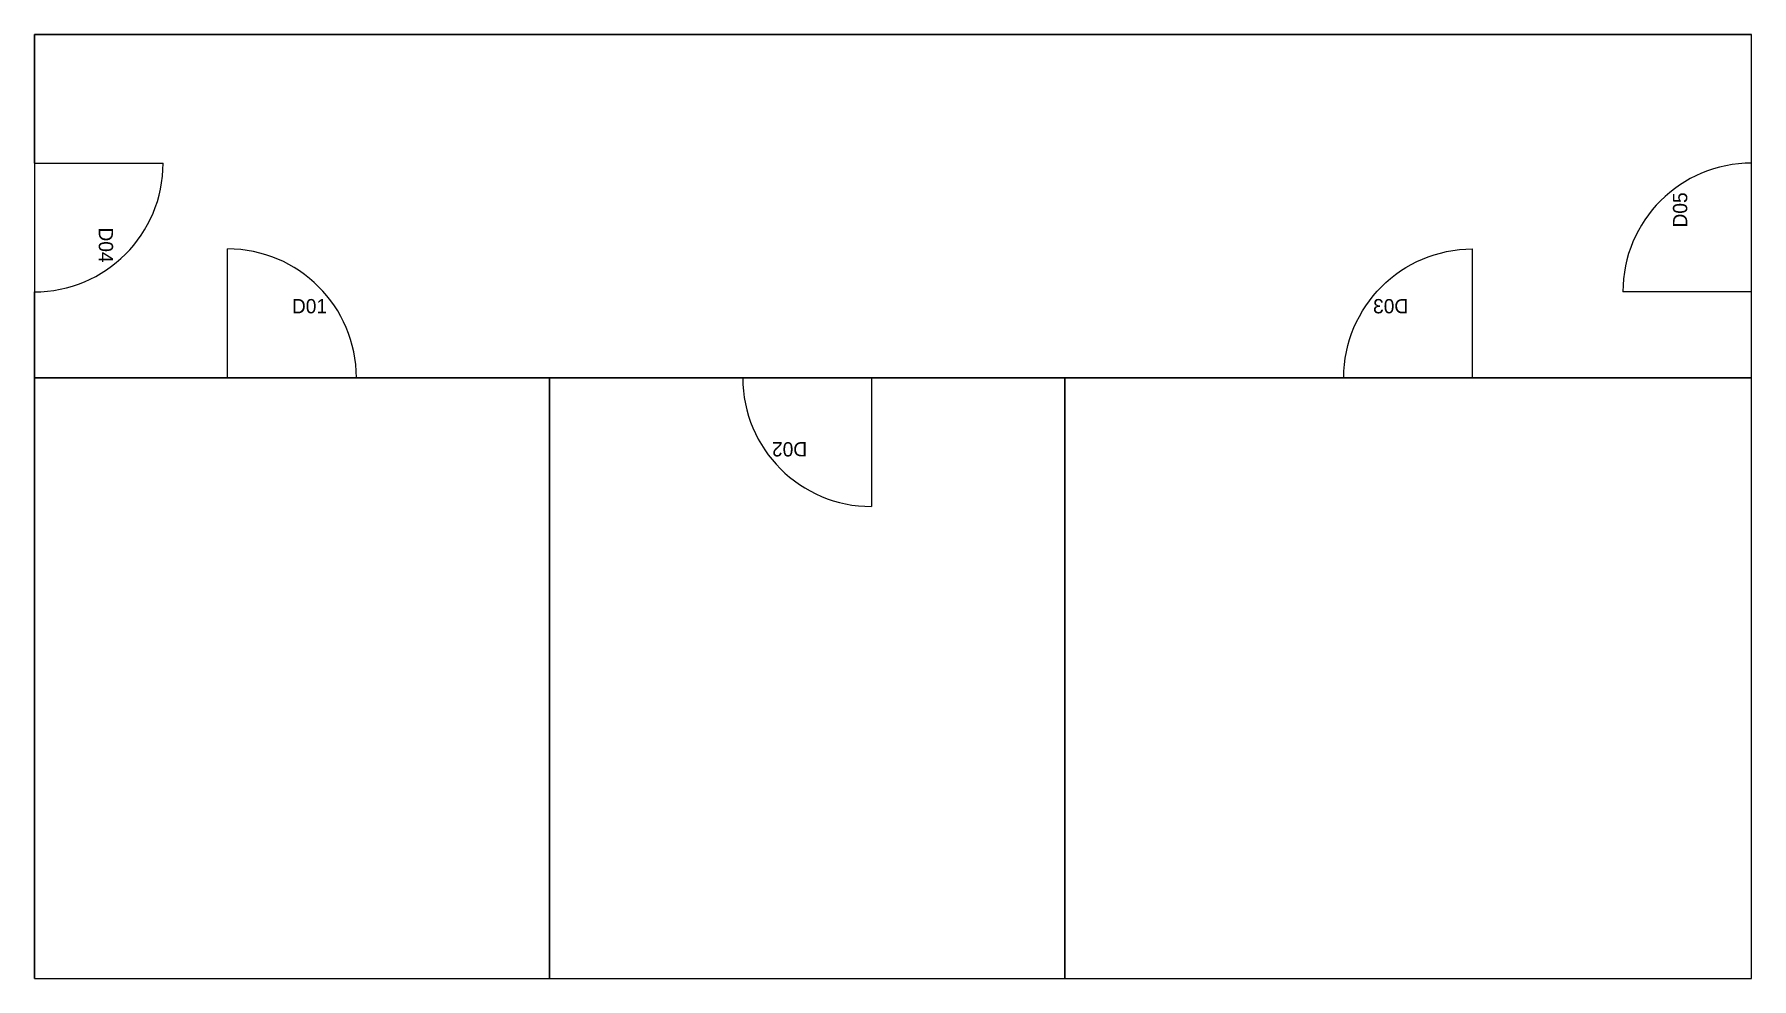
# Model space of a CAD drawing. Header units: inches. Extents: x 0 to 480, y 0 to 264.
import ezdxf

# ---------------------------------------------------------------- set-up
doc = ezdxf.new("R2010")
doc.units = ezdxf.units.IN
doc.header["$MEASUREMENT"] = 0
doc.layers.get('0').update_dxf_attribs({"lineweight": 0, "plot": 0})
for name, color, linetype, lineweight, plot in [('A-AREA', 4, 'Continuous', 0, False), ('A-DOOR', 2, 'Continuous', 0, False), ('A-WALL', 1, 'Continuous', 0, False)]:
    doc.layers.add(name, color=color, linetype=linetype, lineweight=lineweight, plot=plot)

# ---------------------------------------------------------------- blocks, each defined once
blk = doc.blocks.new('DOOR-36')
blk.add_line((0, 0), (0, 36))
blk.add_arc((0, 0), 36, 0, 90)
blk.add_attdef('TAG', (18, 18), '', height=4)

msp = doc.modelspace()

# ---------------------------------------------------------------- linework, layer by layer
at = {"layer": 'A-AREA'}
for points in [[(0, 168), (480, 168), (480, 264), (0, 264)], [(0, 0), (144, 0), (144, 168), (0, 168)], [(144, 0), (288, 0), (288, 168), (144, 168)], [(288, 0), (480, 0), (480, 168), (288, 168)]]:
    msp.add_lwpolyline(points, close=True, dxfattribs=at)
at = {"layer": 'A-WALL'}
for p, q in [((0, 264), (480, 264)), ((0, 228), (0, 264)), ((480, 228), (480, 264)), ((0, 0), (0, 192)), ((480, 0), (480, 192)), ((0, 168), (54, 168)), ((90, 168), (198, 168)), ((144, 0), (144, 168)), ((234, 168), (366, 168)), ((288, 0), (288, 168)), ((402, 168), (480, 168)), ((0, 0), (480, 0))]:
    msp.add_line(p, q, dxfattribs=at)

# ---------------------------------------------------------------- block references
at = {"layer": 'A-DOOR'}
for p, rotation, values in [((0, 228), 270, {'TAG': 'D04'}), ((480, 192), 90, {'TAG': 'D05'}), ((234, 168), 180, {'TAG': 'D02'})]:
    msp.add_blockref('DOOR-36', p, dxfattribs=dict(at, rotation=rotation)).add_auto_attribs(values)
msp.add_blockref('DOOR-36', (54, 168), dxfattribs=at).add_auto_attribs({'TAG': 'D01'})
ref = msp.add_blockref('DOOR-36', (402, 168), dxfattribs=dict(at, xscale=-1))
ref.add_attrib('TAG', 'D03', (-384, 186), dxfattribs={"layer": '0', "extrusion": (0, 0, -1), "height": 4})

doc.saveas('drawing.dxf')
